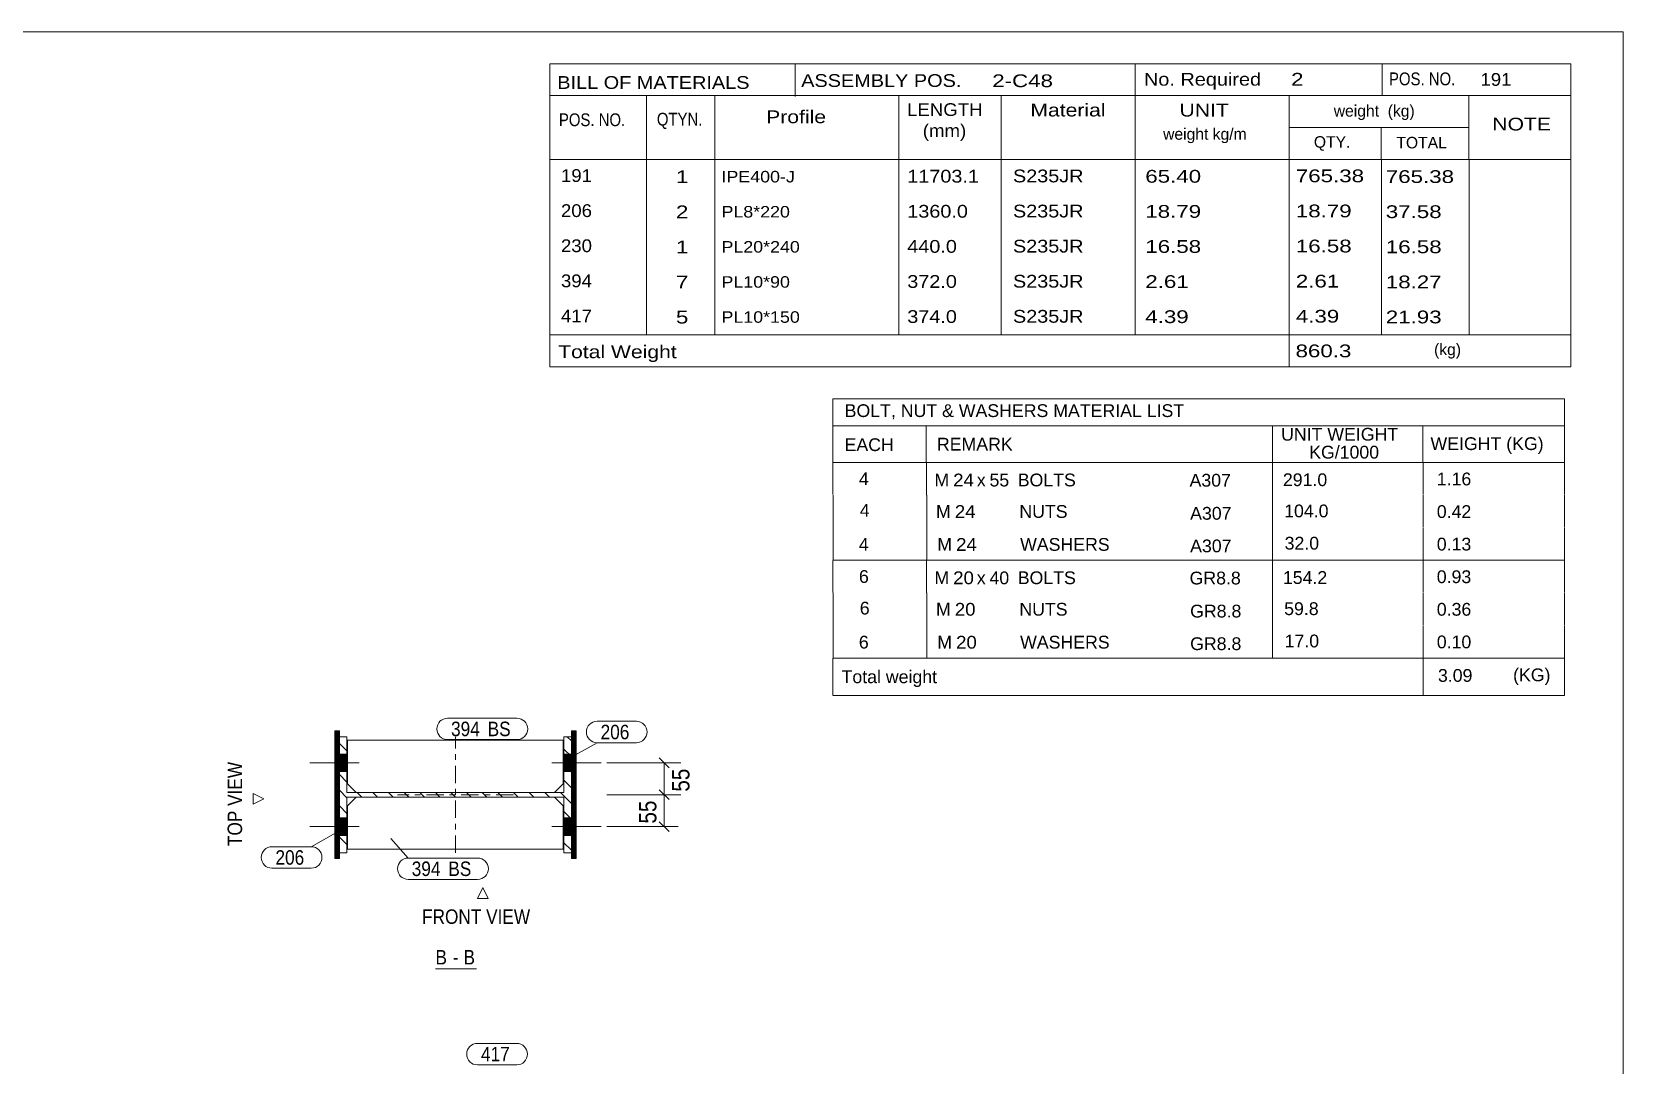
# Model space of a CAD drawing. Header units: millimetres. Extents: x 2 to 579, y 1 to 405.
# Drawn here: x 304.7 to 579, y 226.8 to 405 of the extents above; entities that cross this region are included whole.
import ezdxf

# ---------------------------------------------------------------- set-up
doc = ezdxf.new("R2010")
doc.units = ezdxf.units.MM
for name, pattern in [('XKITLINE00', [0]), ('XKITLINE01', [4, 1, -1, 1, -1]), ('XKITLINE03', [6, 3, -1, 1, -1])]:
    doc.linetypes.add(name, pattern=pattern)
for name, color, linetype, lineweight in [('Bolt', 3, 'Continuous', 0), ('Dimensions', 7, 'Continuous', 0), ('DrawingSheet', 5, 'Continuous', 0), ('OtherObjectType', 7, 'Continuous', 0), ('Part', 2, 'Continuous', 0), ('PartMark', 7, 'Continuous', 0)]:
    doc.layers.add(name, color=color, linetype=linetype, lineweight=lineweight)
doc.styles.add('ARIAL', font='ARIAL.TTF')
doc.styles.add('ARIAL_NARROW', font='ARIALN.TTF')

# ---------------------------------------------------------------- blocks, each defined once
blk = doc.blocks.new('*A2')
at = {"layer": 'Part', "color": 7, "linetype": 'XKITLINE00', "lineweight": 0}
for p, q in [((397.69, 282.74), (396.96, 283.47)), ((358.99, 281.03), (357.69, 282.33)), ((397.69, 280.05), (396.39, 281.35)), ((358.99, 278.34), (357.69, 279.64)), ((397.69, 277.36), (396.39, 278.66)), ((358.99, 275.64), (357.69, 276.94)), ((397.69, 274.66), (396.39, 275.96)), ((358.99, 272.95), (357.69, 274.25)), ((361.56, 273.07), (360.76, 273.87)), ((364.25, 273.07), (363.45, 273.87)), ((366.95, 273.07), (366.15, 273.87)), ((369.64, 273.07), (368.84, 273.87)), ((372.34, 273.07), (371.54, 273.87)), ((375.03, 273.07), (374.23, 273.87)), ((377.72, 273.07), (376.92, 273.87)), ((380.42, 273.07), (379.62, 273.87)), ((383.11, 273.07), (382.31, 273.87)), ((385.81, 273.07), (385.01, 273.87)), ((388.5, 273.07), (387.7, 273.87)), ((391.19, 273.07), (390.39, 273.87)), ((393.89, 273.07), (393.09, 273.87)), ((397.69, 271.97), (395.78, 273.87)), ((358.99, 270.26), (357.69, 271.56)), ((358.99, 267.56), (357.69, 268.86)), ((397.69, 269.27), (396.39, 270.57)), ((358.99, 264.87), (357.69, 266.17)), ((397.69, 266.58), (396.39, 267.88)), ((357.69, 263.47), (357.69, 263.47)), ((357.69, 263.47), (357.69, 263.47)), ((397.69, 263.89), (396.39, 265.19))]:
    blk.add_line(p, q, dxfattribs=at)
blk = doc.blocks.new('*A3')
at = {"layer": 'Part', "color": 7, "linetype": 'XKITLINE00', "lineweight": 0}
for p, q in [((397.81, 284.47), (397.69, 284.35)), ((397.92, 284.47), (397.69, 284.24)), ((398.03, 284.47), (397.69, 284.13)), ((398.14, 284.47), (397.69, 284.03)), ((398.24, 284.47), (397.69, 283.92)), ((398.35, 284.47), (397.69, 283.81)), ((398.46, 284.47), (397.69, 283.7)), ((398.49, 284.4), (397.69, 283.6)), ((398.49, 284.29), (397.69, 283.49)), ((398.49, 284.18), (397.69, 283.38)), ((398.49, 284.07), (397.69, 283.27)), ((398.49, 283.97), (397.69, 283.17)), ((398.49, 283.86), (397.69, 283.06)), ((398.49, 283.75), (397.69, 282.95)), ((398.49, 283.64), (397.69, 282.84)), ((398.49, 283.53), (397.69, 282.73)), ((398.49, 283.43), (397.69, 282.63)), ((398.49, 283.32), (397.69, 282.52)), ((398.49, 283.21), (397.69, 282.41)), ((398.49, 283.1), (397.69, 282.3)), ((398.49, 283), (397.69, 282.2)), ((398.49, 282.89), (397.69, 282.09)), ((398.49, 282.78), (397.69, 281.98)), ((398.49, 282.67), (397.69, 281.87)), ((398.49, 282.56), (397.69, 281.76)), ((398.49, 282.46), (397.69, 281.66)), ((398.49, 282.35), (397.69, 281.55)), ((398.49, 282.24), (397.69, 281.44)), ((398.49, 282.13), (397.69, 281.33)), ((398.49, 282.03), (397.69, 281.23)), ((398.49, 281.92), (397.69, 281.12)), ((398.49, 281.81), (397.69, 281.01)), ((398.49, 281.7), (397.69, 280.9)), ((398.49, 281.59), (397.69, 280.79)), ((398.49, 281.49), (397.69, 280.69)), ((398.49, 281.38), (397.69, 280.58)), ((398.49, 281.27), (397.69, 280.47)), ((398.49, 281.16), (397.69, 280.36)), ((398.49, 281.06), (397.69, 280.26)), ((398.49, 280.95), (397.69, 280.15)), ((398.49, 280.84), (397.69, 280.04)), ((398.49, 280.73), (397.69, 279.93)), ((398.49, 280.62), (397.69, 279.82)), ((398.49, 280.52), (397.69, 279.72)), ((398.49, 280.41), (397.69, 279.61)), ((398.49, 280.3), (397.69, 279.5)), ((398.49, 280.19), (397.69, 279.39)), ((398.49, 280.09), (397.69, 279.29)), ((398.49, 279.98), (397.69, 279.18)), ((398.49, 279.87), (397.69, 279.07)), ((398.49, 279.76), (397.69, 278.96)), ((398.49, 279.65), (397.69, 278.85)), ((398.49, 279.55), (397.69, 278.75)), ((398.49, 279.44), (397.69, 278.64)), ((398.49, 279.33), (397.69, 278.53)), ((398.49, 279.22), (397.69, 278.42)), ((398.49, 279.12), (397.69, 278.32)), ((398.49, 279.01), (397.69, 278.21)), ((398.49, 278.9), (397.69, 278.1)), ((398.49, 278.79), (397.69, 277.99)), ((398.49, 278.68), (397.69, 277.88)), ((398.49, 278.58), (397.69, 277.78)), ((398.49, 278.47), (397.69, 277.67)), ((398.49, 278.36), (397.69, 277.56)), ((398.49, 278.25), (397.69, 277.45)), ((398.49, 278.15), (397.69, 277.35)), ((398.49, 278.04), (397.69, 277.24)), ((398.49, 277.93), (397.69, 277.13)), ((398.49, 277.82), (397.69, 277.02)), ((398.49, 277.71), (397.69, 276.91)), ((398.49, 277.61), (397.69, 276.81)), ((398.49, 277.5), (397.69, 276.7)), ((398.49, 277.39), (397.69, 276.59)), ((398.49, 277.28), (397.69, 276.48)), ((398.49, 277.18), (397.69, 276.38)), ((398.49, 277.07), (397.69, 276.27)), ((398.49, 276.96), (397.69, 276.16)), ((398.49, 276.85), (397.69, 276.05)), ((398.49, 276.74), (397.69, 275.94)), ((398.49, 276.64), (397.69, 275.84)), ((398.49, 276.53), (397.69, 275.73)), ((398.49, 276.42), (397.69, 275.62)), ((398.49, 276.31), (397.69, 275.51)), ((398.49, 276.21), (397.69, 275.41)), ((398.49, 276.1), (397.69, 275.3)), ((398.49, 275.99), (397.69, 275.19)), ((398.49, 275.88), (397.69, 275.08)), ((398.49, 275.78), (397.69, 274.98)), ((398.49, 275.67), (397.69, 274.87)), ((398.49, 275.56), (397.69, 274.76)), ((398.49, 275.45), (397.69, 274.65)), ((398.49, 275.34), (397.69, 274.54)), ((398.49, 275.24), (397.69, 274.44)), ((398.49, 275.13), (397.69, 274.33)), ((398.49, 275.02), (397.69, 274.22)), ((398.49, 274.91), (397.69, 274.11)), ((398.49, 274.81), (397.69, 274.01)), ((398.49, 274.7), (397.69, 273.9)), ((398.49, 274.59), (397.69, 273.79)), ((398.49, 274.48), (397.69, 273.68)), ((398.49, 274.37), (397.69, 273.57)), ((398.49, 274.27), (397.69, 273.47)), ((398.49, 274.16), (397.69, 273.36)), ((398.49, 274.05), (397.69, 273.25)), ((398.49, 273.94), (397.69, 273.14)), ((398.49, 273.84), (397.69, 273.04)), ((398.49, 273.73), (397.69, 272.93)), ((398.49, 273.62), (397.69, 272.82)), ((398.49, 273.51), (397.69, 272.71)), ((398.49, 273.4), (397.69, 272.6)), ((398.49, 273.3), (397.69, 272.5)), ((398.49, 273.19), (397.69, 272.39)), ((398.49, 273.08), (397.69, 272.28)), ((398.49, 272.97), (397.69, 272.17)), ((398.49, 272.87), (397.69, 272.07)), ((398.49, 272.76), (397.69, 271.96)), ((398.49, 272.65), (397.69, 271.85)), ((398.49, 272.54), (397.69, 271.74)), ((398.49, 272.43), (397.69, 271.63)), ((398.49, 272.33), (397.69, 271.53)), ((398.49, 272.22), (397.69, 271.42)), ((398.49, 272.11), (397.69, 271.31)), ((398.49, 272), (397.69, 271.2)), ((398.49, 271.9), (397.69, 271.1)), ((398.49, 271.79), (397.69, 270.99)), ((398.49, 271.68), (397.69, 270.88)), ((398.49, 271.57), (397.69, 270.77)), ((398.49, 271.46), (397.69, 270.66)), ((398.49, 271.36), (397.69, 270.56)), ((398.49, 271.25), (397.69, 270.45)), ((398.49, 271.14), (397.69, 270.34)), ((398.49, 271.03), (397.69, 270.23)), ((398.49, 270.93), (397.69, 270.13)), ((398.49, 270.82), (397.69, 270.02)), ((398.49, 270.71), (397.69, 269.91)), ((398.49, 270.6), (397.69, 269.8)), ((398.49, 270.49), (397.69, 269.69)), ((398.49, 270.39), (397.69, 269.59)), ((398.49, 270.28), (397.69, 269.48)), ((398.49, 270.17), (397.69, 269.37)), ((398.49, 270.06), (397.69, 269.26)), ((398.49, 269.96), (397.69, 269.16)), ((398.49, 269.85), (397.69, 269.05)), ((398.49, 269.74), (397.69, 268.94)), ((398.49, 269.63), (397.69, 268.83)), ((398.49, 269.52), (397.69, 268.72)), ((398.49, 269.42), (397.69, 268.62)), ((398.49, 269.31), (397.69, 268.51)), ((398.49, 269.2), (397.69, 268.4)), ((398.49, 269.09), (397.69, 268.29)), ((398.49, 268.99), (397.69, 268.19)), ((398.49, 268.88), (397.69, 268.08)), ((398.49, 268.77), (397.69, 267.97)), ((398.49, 268.66), (397.69, 267.86)), ((398.49, 268.55), (397.69, 267.75)), ((398.49, 268.45), (397.69, 267.65)), ((398.49, 268.34), (397.69, 267.54)), ((398.49, 268.23), (397.69, 267.43)), ((398.49, 268.12), (397.69, 267.32)), ((398.49, 268.02), (397.69, 267.22)), ((398.49, 267.91), (397.69, 267.11)), ((398.49, 267.8), (397.69, 267)), ((398.49, 267.69), (397.69, 266.89)), ((398.49, 267.59), (397.69, 266.79)), ((398.49, 267.48), (397.69, 266.68)), ((398.49, 267.37), (397.69, 266.57)), ((398.49, 267.26), (397.69, 266.46)), ((398.49, 267.15), (397.69, 266.35)), ((398.49, 267.05), (397.69, 266.25)), ((398.49, 266.94), (397.69, 266.14)), ((398.49, 266.83), (397.69, 266.03)), ((398.49, 266.72), (397.69, 265.92)), ((398.49, 266.62), (397.69, 265.82)), ((398.49, 266.51), (397.69, 265.71)), ((398.49, 266.4), (397.69, 265.6)), ((398.49, 266.29), (397.69, 265.49)), ((398.49, 266.18), (397.69, 265.38)), ((398.49, 266.08), (397.69, 265.28)), ((398.49, 265.97), (397.69, 265.17)), ((398.49, 265.86), (397.69, 265.06)), ((398.49, 265.75), (397.69, 264.95)), ((398.49, 265.65), (397.69, 264.85)), ((398.49, 265.54), (397.69, 264.74)), ((398.49, 265.43), (397.69, 264.63)), ((398.49, 265.32), (397.69, 264.52)), ((398.49, 265.21), (397.69, 264.41)), ((398.49, 265.11), (397.69, 264.31)), ((398.49, 265), (397.69, 264.2)), ((398.49, 264.89), (397.69, 264.09)), ((398.49, 264.78), (397.69, 263.98)), ((398.49, 264.68), (397.69, 263.88)), ((398.49, 264.57), (397.69, 263.77)), ((398.49, 264.46), (397.69, 263.66)), ((398.49, 264.35), (397.69, 263.55)), ((398.49, 264.24), (397.69, 263.44)), ((398.49, 264.14), (397.69, 263.34)), ((398.49, 264.03), (397.69, 263.23)), ((398.49, 263.92), (397.69, 263.12)), ((398.49, 263.81), (397.69, 263.01)), ((398.49, 263.71), (397.69, 262.91)), ((398.49, 263.6), (397.69, 262.8)), ((398.49, 263.49), (397.69, 262.69)), ((398.49, 263.38), (397.69, 262.58)), ((398.49, 263.27), (397.69, 262.47)), ((397.69, 262.47), (397.69, 262.47)), ((398.49, 263.17), (397.8, 262.47)), ((398.49, 263.06), (397.9, 262.47)), ((398.49, 262.95), (398.01, 262.47)), ((398.49, 262.84), (398.12, 262.47)), ((398.49, 262.74), (398.23, 262.47)), ((398.49, 262.63), (398.34, 262.47)), ((398.45, 262.49), (398.44, 262.47))]:
    blk.add_line(p, q, dxfattribs=at)
blk = doc.blocks.new('*A4')
at = {"layer": 'Part', "color": 7, "linetype": 'XKITLINE00', "lineweight": 0}
for p, q in [((357.01, 284.47), (356.89, 284.35)), ((357.12, 284.47), (356.89, 284.24)), ((357.23, 284.47), (356.89, 284.13)), ((357.34, 284.47), (356.89, 284.03)), ((357.44, 284.47), (356.89, 283.92)), ((357.55, 284.47), (356.89, 283.81)), ((357.66, 284.47), (356.89, 283.7)), ((357.69, 284.4), (356.89, 283.6)), ((357.69, 284.29), (356.89, 283.49)), ((357.69, 284.18), (356.89, 283.38)), ((357.69, 284.07), (356.89, 283.27)), ((357.69, 283.97), (356.89, 283.17)), ((357.69, 283.86), (356.89, 283.06)), ((357.69, 283.75), (356.89, 282.95)), ((357.69, 283.64), (356.89, 282.84)), ((357.69, 283.53), (356.89, 282.73)), ((357.69, 283.43), (356.89, 282.63)), ((357.69, 283.32), (356.89, 282.52)), ((357.69, 283.21), (356.89, 282.41)), ((357.69, 283.1), (356.89, 282.3)), ((357.69, 283), (356.89, 282.2)), ((357.69, 282.89), (356.89, 282.09)), ((357.69, 282.78), (356.89, 281.98)), ((357.69, 282.67), (356.89, 281.87)), ((357.69, 282.56), (356.89, 281.76)), ((357.69, 282.46), (356.89, 281.66)), ((357.69, 282.35), (356.89, 281.55)), ((357.69, 282.24), (356.89, 281.44)), ((357.69, 282.13), (356.89, 281.33)), ((357.69, 282.03), (356.89, 281.23)), ((357.69, 281.92), (356.89, 281.12)), ((357.69, 281.81), (356.89, 281.01)), ((357.69, 281.7), (356.89, 280.9)), ((357.69, 281.59), (356.89, 280.79)), ((357.69, 281.49), (356.89, 280.69)), ((357.69, 281.38), (356.89, 280.58)), ((357.69, 281.27), (356.89, 280.47)), ((357.69, 281.16), (356.89, 280.36)), ((357.69, 281.06), (356.89, 280.26)), ((357.69, 280.95), (356.89, 280.15)), ((357.69, 280.84), (356.89, 280.04)), ((357.69, 280.73), (356.89, 279.93)), ((357.69, 280.62), (356.89, 279.82)), ((357.69, 280.52), (356.89, 279.72)), ((357.69, 280.41), (356.89, 279.61)), ((357.69, 280.3), (356.89, 279.5)), ((357.69, 280.19), (356.89, 279.39)), ((357.69, 280.09), (356.89, 279.29)), ((357.69, 279.98), (356.89, 279.18)), ((357.69, 279.87), (356.89, 279.07)), ((357.69, 279.76), (356.89, 278.96)), ((357.69, 279.65), (356.89, 278.85)), ((357.69, 279.55), (356.89, 278.75)), ((357.69, 279.44), (356.89, 278.64)), ((357.69, 279.33), (356.89, 278.53)), ((357.69, 279.22), (356.89, 278.42)), ((357.69, 279.12), (356.89, 278.32)), ((357.69, 279.01), (356.89, 278.21)), ((357.69, 278.9), (356.89, 278.1)), ((357.69, 278.79), (356.89, 277.99)), ((357.69, 278.68), (356.89, 277.88)), ((357.69, 278.58), (356.89, 277.78)), ((357.69, 278.47), (356.89, 277.67)), ((357.69, 278.36), (356.89, 277.56)), ((357.69, 278.25), (356.89, 277.45)), ((357.69, 278.15), (356.89, 277.35)), ((357.69, 278.04), (356.89, 277.24)), ((357.69, 277.93), (356.89, 277.13)), ((357.69, 277.82), (356.89, 277.02)), ((357.69, 277.71), (356.89, 276.91)), ((357.69, 277.61), (356.89, 276.81)), ((357.69, 277.5), (356.89, 276.7)), ((357.69, 277.39), (356.89, 276.59)), ((357.69, 277.28), (356.89, 276.48)), ((357.69, 277.18), (356.89, 276.38)), ((357.69, 277.07), (356.89, 276.27)), ((357.69, 276.96), (356.89, 276.16)), ((357.69, 276.85), (356.89, 276.05)), ((357.69, 276.74), (356.89, 275.94)), ((357.69, 276.64), (356.89, 275.84)), ((357.69, 276.53), (356.89, 275.73)), ((357.69, 276.42), (356.89, 275.62)), ((357.69, 276.31), (356.89, 275.51)), ((357.69, 276.21), (356.89, 275.41)), ((357.69, 276.1), (356.89, 275.3)), ((357.69, 275.99), (356.89, 275.19)), ((357.69, 275.88), (356.89, 275.08)), ((357.69, 275.78), (356.89, 274.98)), ((357.69, 275.67), (356.89, 274.87)), ((357.69, 275.56), (356.89, 274.76)), ((357.69, 275.45), (356.89, 274.65)), ((357.69, 275.34), (356.89, 274.54)), ((357.69, 275.24), (356.89, 274.44)), ((357.69, 275.13), (356.89, 274.33)), ((357.69, 275.02), (356.89, 274.22)), ((357.69, 274.91), (356.89, 274.11)), ((357.69, 274.81), (356.89, 274.01)), ((357.69, 274.7), (356.89, 273.9)), ((357.69, 274.59), (356.89, 273.79)), ((357.69, 274.48), (356.89, 273.68)), ((357.69, 274.37), (356.89, 273.57)), ((357.69, 274.27), (356.89, 273.47)), ((357.69, 274.16), (356.89, 273.36)), ((357.69, 274.05), (356.89, 273.25)), ((357.69, 273.94), (356.89, 273.14)), ((357.69, 273.84), (356.89, 273.04)), ((357.69, 273.73), (356.89, 272.93)), ((357.69, 273.62), (356.89, 272.82)), ((357.69, 273.51), (356.89, 272.71)), ((357.69, 273.4), (356.89, 272.6)), ((357.69, 273.3), (356.89, 272.5)), ((357.69, 273.19), (356.89, 272.39)), ((357.69, 273.08), (356.89, 272.28)), ((357.69, 272.97), (356.89, 272.17)), ((357.69, 272.87), (356.89, 272.07)), ((357.69, 272.76), (356.89, 271.96)), ((357.69, 272.65), (356.89, 271.85)), ((357.69, 272.54), (356.89, 271.74)), ((357.69, 272.43), (356.89, 271.63)), ((357.69, 272.33), (356.89, 271.53)), ((357.69, 272.22), (356.89, 271.42)), ((357.69, 272.11), (356.89, 271.31)), ((357.69, 272), (356.89, 271.2)), ((357.69, 271.9), (356.89, 271.1)), ((357.69, 271.79), (356.89, 270.99)), ((357.69, 271.68), (356.89, 270.88)), ((357.69, 271.57), (356.89, 270.77)), ((357.69, 271.46), (356.89, 270.66)), ((357.69, 271.36), (356.89, 270.56)), ((357.69, 271.25), (356.89, 270.45)), ((357.69, 271.14), (356.89, 270.34)), ((357.69, 271.03), (356.89, 270.23)), ((357.69, 270.93), (356.89, 270.13)), ((357.69, 270.82), (356.89, 270.02)), ((357.69, 270.71), (356.89, 269.91)), ((357.69, 270.6), (356.89, 269.8)), ((357.69, 270.49), (356.89, 269.69)), ((357.69, 270.39), (356.89, 269.59)), ((357.69, 270.28), (356.89, 269.48)), ((357.69, 270.17), (356.89, 269.37)), ((357.69, 270.06), (356.89, 269.26)), ((357.69, 269.96), (356.89, 269.16)), ((357.69, 269.85), (356.89, 269.05)), ((357.69, 269.74), (356.89, 268.94)), ((357.69, 269.63), (356.89, 268.83)), ((357.69, 269.52), (356.89, 268.72)), ((357.69, 269.42), (356.89, 268.62)), ((357.69, 269.31), (356.89, 268.51)), ((357.69, 269.2), (356.89, 268.4)), ((357.69, 269.09), (356.89, 268.29)), ((357.69, 268.99), (356.89, 268.19)), ((357.69, 268.88), (356.89, 268.08)), ((357.69, 268.77), (356.89, 267.97)), ((357.69, 268.66), (356.89, 267.86)), ((357.69, 268.55), (356.89, 267.75)), ((357.69, 268.45), (356.89, 267.65)), ((357.69, 268.34), (356.89, 267.54)), ((357.69, 268.23), (356.89, 267.43)), ((357.69, 268.12), (356.89, 267.32)), ((357.69, 268.02), (356.89, 267.22)), ((357.69, 267.91), (356.89, 267.11)), ((357.69, 267.8), (356.89, 267)), ((357.69, 267.69), (356.89, 266.89)), ((357.69, 267.59), (356.89, 266.79)), ((357.69, 267.48), (356.89, 266.68)), ((357.69, 267.37), (356.89, 266.57)), ((357.69, 267.26), (356.89, 266.46)), ((357.69, 267.15), (356.89, 266.35)), ((357.69, 267.05), (356.89, 266.25)), ((357.69, 266.94), (356.89, 266.14)), ((357.69, 266.83), (356.89, 266.03)), ((357.69, 266.72), (356.89, 265.92)), ((357.69, 266.62), (356.89, 265.82)), ((357.69, 266.51), (356.89, 265.71)), ((357.69, 266.4), (356.89, 265.6)), ((357.69, 266.29), (356.89, 265.49)), ((357.69, 266.18), (356.89, 265.38)), ((357.69, 266.08), (356.89, 265.28)), ((357.69, 265.97), (356.89, 265.17)), ((357.69, 265.86), (356.89, 265.06)), ((357.69, 265.75), (356.89, 264.95)), ((357.69, 265.65), (356.89, 264.85)), ((357.69, 265.54), (356.89, 264.74)), ((357.69, 265.43), (356.89, 264.63)), ((357.69, 265.32), (356.89, 264.52)), ((357.69, 265.21), (356.89, 264.41)), ((357.69, 265.11), (356.89, 264.31)), ((357.69, 265), (356.89, 264.2)), ((357.69, 264.89), (356.89, 264.09)), ((357.69, 264.78), (356.89, 263.98)), ((357.69, 264.68), (356.89, 263.88)), ((357.69, 264.57), (356.89, 263.77)), ((357.69, 264.46), (356.89, 263.66)), ((357.69, 264.35), (356.89, 263.55)), ((357.69, 264.24), (356.89, 263.44)), ((357.69, 264.14), (356.89, 263.34)), ((357.69, 264.03), (356.89, 263.23)), ((357.69, 263.92), (356.89, 263.12)), ((357.69, 263.81), (356.89, 263.01)), ((357.69, 263.71), (356.89, 262.91)), ((357.69, 263.6), (356.89, 262.8)), ((357.69, 263.49), (356.89, 262.69)), ((357.69, 263.38), (356.89, 262.58)), ((357.69, 263.27), (356.89, 262.47)), ((356.89, 262.47), (356.89, 262.47)), ((357.69, 263.17), (357, 262.47)), ((357.69, 263.06), (357.1, 262.47)), ((357.69, 262.95), (357.21, 262.47)), ((357.69, 262.84), (357.32, 262.47)), ((357.69, 262.74), (357.43, 262.47)), ((357.69, 262.63), (357.54, 262.47)), ((357.65, 262.49), (357.64, 262.47))]:
    blk.add_line(p, q, dxfattribs=at)
blk = doc.blocks.new('*A60')
at = {"layer": 'Bolt'}
for points in [[(396.39, 280.47), (397.69, 280.47), (397.69, 277.47), (396.39, 277.47)], [(396.39, 280.47), (397.69, 280.47), (397.69, 277.47), (396.39, 277.47)], [(396.39, 280.47), (397.69, 280.47), (397.69, 277.47), (396.39, 277.47)], [(397.69, 280.47), (398.49, 280.47), (398.49, 277.47), (397.69, 277.47)], [(397.69, 280.47), (398.49, 280.47), (398.49, 277.47), (397.69, 277.47)], [(397.69, 280.47), (398.49, 280.47), (398.49, 277.47), (397.69, 277.47)], [(396.39, 269.47), (397.69, 269.47), (397.69, 266.47), (396.39, 266.47)], [(396.39, 269.47), (397.69, 269.47), (397.69, 266.47), (396.39, 266.47)], [(396.39, 269.47), (397.69, 269.47), (397.69, 266.47), (396.39, 266.47)], [(397.69, 269.47), (398.49, 269.47), (398.49, 266.47), (397.69, 266.47)], [(397.69, 269.47), (398.49, 269.47), (398.49, 266.47), (397.69, 266.47)], [(397.69, 269.47), (398.49, 269.47), (398.49, 266.47), (397.69, 266.47)]]:
    blk.add_hatch(color=3, dxfattribs=at).paths.add_polyline_path(points, flags=17)
at = {"layer": 'Bolt', "color": 3, "linetype": 'XKITLINE00', "lineweight": 0}
for p, q in [((396.39, 280.47), (397.69, 280.47)), ((396.39, 280.47), (397.69, 280.47)), ((396.39, 280.47), (397.69, 280.47)), ((397.69, 280.47), (398.49, 280.47)), ((397.69, 280.47), (398.49, 280.47)), ((397.69, 280.47), (398.49, 280.47)), ((394.29, 278.97), (402.79, 278.97)), ((394.29, 278.97), (402.79, 278.97)), ((394.29, 278.97), (402.79, 278.97)), ((396.39, 277.47), (397.69, 277.47)), ((396.39, 277.47), (397.69, 277.47)), ((396.39, 277.47), (397.69, 277.47)), ((397.69, 277.47), (398.49, 277.47)), ((397.69, 277.47), (398.49, 277.47)), ((397.69, 277.47), (398.49, 277.47)), ((396.39, 269.47), (397.69, 269.47)), ((396.39, 269.47), (397.69, 269.47)), ((396.39, 269.47), (397.69, 269.47)), ((397.69, 269.47), (398.49, 269.47)), ((397.69, 269.47), (398.49, 269.47)), ((397.69, 269.47), (398.49, 269.47)), ((394.29, 267.97), (402.79, 267.97)), ((394.29, 267.97), (402.79, 267.97)), ((394.29, 267.97), (402.79, 267.97)), ((396.39, 266.47), (397.69, 266.47)), ((396.39, 266.47), (397.69, 266.47)), ((396.39, 266.47), (397.69, 266.47)), ((397.69, 266.47), (398.49, 266.47)), ((397.69, 266.47), (398.49, 266.47)), ((397.69, 266.47), (398.49, 266.47))]:
    blk.add_line(p, q, dxfattribs=at)
blk = doc.blocks.new('*A61')
at = {"layer": 'Bolt'}
for points in [[(357.69, 277.47), (356.89, 277.47), (356.89, 280.47), (357.69, 280.47)], [(357.69, 277.47), (356.89, 277.47), (356.89, 280.47), (357.69, 280.47)], [(357.69, 277.47), (356.89, 277.47), (356.89, 280.47), (357.69, 280.47)], [(358.99, 277.47), (357.69, 277.47), (357.69, 280.47), (358.99, 280.47)], [(358.99, 277.47), (357.69, 277.47), (357.69, 280.47), (358.99, 280.47)], [(358.99, 277.47), (357.69, 277.47), (357.69, 280.47), (358.99, 280.47)], [(357.69, 266.47), (356.89, 266.47), (356.89, 269.47), (357.69, 269.47)], [(357.69, 266.47), (356.89, 266.47), (356.89, 269.47), (357.69, 269.47)], [(357.69, 266.47), (356.89, 266.47), (356.89, 269.47), (357.69, 269.47)], [(358.99, 266.47), (357.69, 266.47), (357.69, 269.47), (358.99, 269.47)], [(358.99, 266.47), (357.69, 266.47), (357.69, 269.47), (358.99, 269.47)], [(358.99, 266.47), (357.69, 266.47), (357.69, 269.47), (358.99, 269.47)]]:
    blk.add_hatch(color=3, dxfattribs=at).paths.add_polyline_path(points, flags=17)
at = {"layer": 'Bolt', "color": 3, "linetype": 'XKITLINE00', "lineweight": 0}
for p, q in [((357.69, 280.47), (356.89, 280.47)), ((357.69, 280.47), (356.89, 280.47)), ((357.69, 280.47), (356.89, 280.47)), ((358.99, 280.47), (357.69, 280.47)), ((358.99, 280.47), (357.69, 280.47)), ((358.99, 280.47), (357.69, 280.47)), ((361.09, 278.97), (352.59, 278.97)), ((361.09, 278.97), (352.59, 278.97)), ((361.09, 278.97), (352.59, 278.97)), ((357.69, 277.47), (356.89, 277.47)), ((357.69, 277.47), (356.89, 277.47)), ((357.69, 277.47), (356.89, 277.47)), ((358.99, 277.47), (357.69, 277.47)), ((358.99, 277.47), (357.69, 277.47)), ((358.99, 277.47), (357.69, 277.47)), ((357.69, 269.47), (356.89, 269.47)), ((357.69, 269.47), (356.89, 269.47)), ((357.69, 269.47), (356.89, 269.47)), ((358.99, 269.47), (357.69, 269.47)), ((358.99, 269.47), (357.69, 269.47)), ((358.99, 269.47), (357.69, 269.47)), ((361.09, 267.97), (352.59, 267.97)), ((361.09, 267.97), (352.59, 267.97)), ((361.09, 267.97), (352.59, 267.97)), ((357.69, 266.47), (356.89, 266.47)), ((357.69, 266.47), (356.89, 266.47)), ((357.69, 266.47), (356.89, 266.47)), ((358.99, 266.47), (357.69, 266.47)), ((358.99, 266.47), (357.69, 266.47)), ((358.99, 266.47), (357.69, 266.47))]:
    blk.add_line(p, q, dxfattribs=at)
blk = doc.blocks.new('*A62')
at = {"layer": 'Part', "color": 2, "linetype": 'XKITLINE00', "lineweight": 0}
for p, q in [((357.69, 263.47), (357.69, 283.47)), ((357.69, 283.47), (358.99, 283.47)), ((358.99, 283.47), (358.99, 273.87)), ((396.39, 273.87), (396.39, 283.47)), ((396.39, 283.47), (397.69, 283.47)), ((397.69, 283.47), (397.69, 263.47)), ((358.99, 273.87), (396.39, 273.87)), ((396.39, 273.07), (358.99, 273.07)), ((358.99, 273.07), (358.99, 263.47)), ((396.39, 263.47), (396.39, 273.07)), ((358.99, 263.47), (357.69, 263.47)), ((397.69, 263.47), (396.39, 263.47))]:
    blk.add_line(p, q, dxfattribs=at)
at = {"layer": 'Part', "color": 7, "linetype": 'XKITLINE03', "lineweight": 0}
for p, q in [((377.69, 263.47), (377.69, 283.47)), ((387.69, 273.47), (367.69, 273.47))]:
    blk.add_line(p, q, dxfattribs=at)
blk = doc.blocks.new('*A63')
at = {"layer": 'Part', "color": 2, "linetype": 'XKITLINE00', "lineweight": 0}
for p, q in [((360.59, 273.07), (359.09, 271.57)), ((396.29, 271.57), (394.79, 273.07)), ((359.09, 271.57), (359.09, 264.07)), ((396.29, 264.07), (396.29, 271.57)), ((359.09, 264.07), (396.29, 264.07))]:
    blk.add_line(p, q, dxfattribs=at)
at = {"layer": 'Part', "color": 7, "linetype": 'XKITLINE01', "lineweight": 0}
blk.add_line((360.59, 273.07), (394.79, 273.07), dxfattribs=at)
blk = doc.blocks.new('*A64')
at = {"layer": 'Part', "color": 2, "linetype": 'XKITLINE00', "lineweight": 0}
for p, q in [((359.09, 282.87), (359.09, 275.37)), ((396.29, 282.87), (359.09, 282.87)), ((396.29, 275.37), (396.29, 282.87)), ((359.09, 275.37), (360.59, 273.87)), ((394.79, 273.87), (396.29, 275.37))]:
    blk.add_line(p, q, dxfattribs=at)
at = {"layer": 'Part', "color": 7, "linetype": 'XKITLINE01', "lineweight": 0}
blk.add_line((360.59, 273.87), (394.79, 273.87), dxfattribs=at)
blk = doc.blocks.new('*A65')
at = {"layer": 'Part', "color": 7, "linetype": 'XKITLINE01', "lineweight": 0}
for p, q in [((360.59, 273.07), (359.09, 271.57)), ((394.79, 273.07), (360.59, 273.07)), ((396.29, 271.57), (394.79, 273.07)), ((359.09, 271.57), (359.09, 264.07)), ((396.29, 264.07), (396.29, 271.57)), ((359.09, 264.07), (396.29, 264.07))]:
    blk.add_line(p, q, dxfattribs=at)
blk = doc.blocks.new('*A66')
at = {"layer": 'Part', "color": 7, "linetype": 'XKITLINE01', "lineweight": 0}
for p, q in [((396.29, 282.87), (359.09, 282.87)), ((359.09, 282.87), (359.09, 275.37)), ((396.29, 275.37), (396.29, 282.87)), ((359.09, 275.37), (360.59, 273.87)), ((394.79, 273.87), (396.29, 275.37)), ((360.59, 273.87), (394.79, 273.87))]:
    blk.add_line(p, q, dxfattribs=at)
blk = doc.blocks.new('*A67')
at = {"layer": 'Part', "color": 2, "linetype": 'XKITLINE00', "lineweight": 0}
for p, q in [((397.69, 262.47), (397.69, 284.47)), ((397.69, 284.47), (398.49, 284.47)), ((398.49, 284.47), (398.49, 262.47)), ((398.49, 262.47), (397.69, 262.47))]:
    blk.add_line(p, q, dxfattribs=at)
blk = doc.blocks.new('*A68')
at = {"layer": 'Part', "color": 2, "linetype": 'XKITLINE00', "lineweight": 0}
for p, q in [((356.89, 262.47), (356.89, 284.47)), ((356.89, 284.47), (357.69, 284.47)), ((357.69, 284.47), (357.69, 262.47)), ((357.69, 262.47), (356.89, 262.47))]:
    blk.add_line(p, q, dxfattribs=at)
blk = doc.blocks.new('*A69')
at = {"layer": 'DrawingSheet', "color": 5, "linetype": 'XKITLINE00', "lineweight": 0}
for p, q in [((579, 405), (5, 405)), ((579, 5), (579, 405))]:
    blk.add_line(p, q, dxfattribs=at)
blk = doc.blocks.new('*A70')
at = {"layer": 'OtherObjectType', "color": 7, "linetype": 'XKITLINE00', "lineweight": 0}
for p, q in [((442.76, 341.75), (442.75, 330.75)), ((442.76, 341.75), (568.88, 341.75)), ((568.88, 341.75), (568.88, 330.75)), ((442.75, 337.1), (568.88, 337.1)), ((458.87, 337.11), (458.87, 330.75)), ((518.57, 337.11), (518.57, 330.75)), ((544.47, 337.09), (544.47, 330.75)), ((442.76, 330.72), (442.76, 325.22)), ((442.77, 330.75), (568.88, 330.75)), ((458.92, 330.75), (458.92, 325.13)), ((518.57, 330.75), (518.57, 325.13)), ((544.5, 330.75), (544.5, 325.25)), ((568.88, 330.75), (568.88, 325.25)), ((442.79, 325.13), (442.79, 319.52)), ((458.95, 325.13), (458.95, 319.51)), ((518.57, 325.13), (518.57, 319.51)), ((544.5, 325.13), (544.5, 319.63)), ((568.88, 325.13), (568.88, 319.63)), ((442.79, 319.5), (442.79, 313.93)), ((458.95, 319.51), (458.95, 313.89)), ((518.57, 319.51), (518.57, 313.89)), ((544.5, 319.51), (544.5, 313.9)), ((568.88, 319.51), (568.88, 313.9)), ((568.88, 313.9), (442.75, 313.93)), ((442.76, 313.86), (442.76, 308.36)), ((458.92, 313.89), (458.92, 308.27)), ((518.57, 313.89), (518.57, 308.27)), ((544.5, 313.89), (544.5, 308.39)), ((568.88, 313.89), (568.88, 308.39)), ((442.79, 308.27), (442.79, 302.66)), ((458.95, 308.27), (458.95, 302.66)), ((518.57, 308.27), (518.57, 302.66)), ((544.5, 308.27), (544.5, 302.77)), ((568.88, 308.27), (568.88, 302.77)), ((442.79, 302.64), (442.79, 297.07)), ((458.95, 302.65), (458.95, 297.04)), ((518.57, 302.66), (518.57, 297.04)), ((544.5, 302.65), (544.5, 297.05)), ((568.88, 302.65), (568.88, 297.04)), ((568.88, 297.04), (442.75, 297.07)), ((442.78, 297.04), (442.78, 290.63)), ((442.85, 297.03), (568.87, 297.04)), ((544.5, 297), (544.5, 290.59)), ((568.87, 297.01), (568.87, 290.59)), ((442.77, 290.59), (568.87, 290.59))]:
    blk.add_line(p, q, dxfattribs=at)
at = {"layer": 'OtherObjectType', "color": 7, "style": 'ARIAL_NARROW'}
for s, width, p in [('BOLT, NUT & WASHERS MATERIAL LIST', 1.211571, (444.79, 338.59)), ('EACH', 1.211571, (444.78, 332.72)), ('REMARK', 1.211571, (460.7, 332.81)), ('UNIT WEIGHT', 1.211571, (520.03, 334.52)), ('WEIGHT (KG)', 1.211571, (545.78, 332.9)), (' KG/1000', 1.211571, (524.02, 331.43)), ('4', 1.211571, (447.26, 326.85)), ('M', 1.211571, (460.26, 326.65)), ('24', 1.275, (463.5, 326.63)), ('x', 1.211571, (467.58, 326.63)), ('55', 1.211571, (469.76, 326.62)), ('BOLTS', 1.211571, (474.63, 326.64)), ('A307', 1.211571, (504.25, 326.59)), ('291.0', 1.211571, (520.34, 326.68)), ('1.16', 1.211571, (546.87, 326.81)), ('4', 1.211571, (447.4, 321.41)), ('M', 1.211571, (460.54, 321.21)), ('24', 1.275, (463.78, 321.19)), ('NUTS', 1.211571, (474.91, 321.21)), ('A307', 1.211571, (504.35, 320.89)), ('104.0', 1.211571, (520.56, 321.3)), ('0.42', 1.211571, (546.87, 321.19)), ('4', 1.211571, (447.24, 315.54)), ('M', 1.211571, (460.76, 315.54)), ('24', 1.275, (464, 315.52)), ('WASHERS', 1.211571, (475.04, 315.53)), ('A307', 1.211571, (504.35, 315.27)), ('32.0', 1.211571, (520.64, 315.74)), ('0.13', 1.211571, (546.87, 315.58)), ('6', 1.211571, (447.26, 310)), ('M', 1.211571, (460.26, 309.79)), ('20', 1.275, (463.5, 309.77)), ('x', 1.211571, (467.58, 309.77)), ('40', 1.211571, (469.76, 309.76)), ('BOLTS', 1.211571, (474.63, 309.78)), ('GR8.8', 1.211571, (504.25, 309.73)), ('154.2', 1.211571, (520.34, 309.82)), ('0.93', 1.211571, (546.87, 309.96)), ('6', 1.211571, (447.4, 304.55)), ('M', 1.211571, (460.54, 304.36)), ('20', 1.275, (463.78, 304.34)), ('NUTS', 1.211571, (474.91, 304.35)), ('GR8.8', 1.211571, (504.35, 304.03)), ('59.8', 1.211571, (520.56, 304.45)), ('0.36', 1.211571, (546.87, 304.34)), ('6', 1.211571, (447.24, 298.68)), ('M', 1.211571, (460.76, 298.68)), ('20', 1.275, (464, 298.66)), ('WASHERS', 1.211571, (475.04, 298.68)), ('GR8.8', 1.211571, (504.35, 298.41)), ('17.0', 1.211571, (520.64, 298.88)), ('0.10', 1.211571, (546.87, 298.72)), ('Total weight', 1.211571, (444.26, 292.71)), ('3.09', 1.211571, (547.07, 292.94)), ('(KG)', 1.211571, (560.02, 293.04))]:
    blk.add_text(s, height=2.2, dxfattribs=dict(at, width=width)).set_placement(p)
blk = doc.blocks.new('*A75')
at = {"layer": 'OtherObjectType', "color": 7, "linetype": 'XKITLINE00', "lineweight": 0}
for p, q in [((393.98, 399.5), (569.98, 399.5)), ((393.98, 399.5), (393.98, 388.5)), ((436.26, 399.42), (436.26, 393.87)), ((494.85, 394), (494.85, 399.5)), ((537.43, 393.96), (537.43, 399.42)), ((569.98, 394), (569.98, 399.5)), ((393.98, 394), (569.98, 394)), ((410.64, 394), (410.64, 383)), ((422.4, 393.98), (422.4, 383.03)), ((454.12, 393.99), (454.13, 383)), ((471.78, 393.98), (471.78, 383)), ((494.85, 393.98), (494.85, 383)), ((521.43, 394), (521.43, 383)), ((552.42, 394), (552.42, 383)), ((569.98, 394), (569.98, 388.5)), ((393.98, 388.5), (393.98, 383)), ((521.45, 388.52), (552.45, 388.52)), ((537.28, 388.52), (537.28, 383)), ((569.98, 388.5), (569.98, 383)), ((393.98, 383), (569.98, 383)), ((393.98, 383), (393.98, 376.95)), ((410.63, 383), (410.63, 376.95)), ((422.44, 382.99), (422.44, 376.95)), ((454.12, 383), (454.11, 376.95)), ((471.79, 383), (471.79, 376.95)), ((494.87, 383), (494.87, 376.95)), ((521.44, 383), (521.44, 376.95)), ((537.33, 382.95), (537.33, 376.95)), ((552.43, 383), (552.43, 376.95)), ((569.98, 383), (569.98, 376.95)), ((393.98, 376.95), (393.98, 370.9)), ((410.63, 376.95), (410.63, 370.9)), ((422.44, 376.94), (422.44, 370.9)), ((454.12, 376.95), (454.11, 370.9)), ((471.79, 376.95), (471.79, 370.9)), ((494.87, 376.95), (494.87, 370.9)), ((521.44, 376.95), (521.44, 370.9)), ((537.33, 376.9), (537.33, 370.9)), ((552.43, 376.95), (552.43, 370.9)), ((569.98, 376.95), (569.98, 370.9)), ((393.98, 370.9), (393.98, 364.85)), ((410.63, 370.9), (410.63, 364.85)), ((422.44, 370.89), (422.44, 364.85)), ((454.12, 370.9), (454.11, 364.85)), ((471.79, 370.9), (471.79, 364.85)), ((494.87, 370.9), (494.87, 364.85)), ((521.44, 370.9), (521.44, 364.85)), ((537.33, 370.85), (537.33, 364.85)), ((552.43, 370.9), (552.43, 364.85)), ((569.98, 370.9), (569.98, 364.85)), ((393.98, 364.85), (393.98, 358.8)), ((410.63, 364.85), (410.63, 358.8)), ((422.44, 364.84), (422.44, 358.8)), ((454.12, 364.85), (454.11, 358.8)), ((471.79, 364.85), (471.79, 358.8)), ((494.87, 364.85), (494.87, 358.8)), ((521.44, 364.85), (521.44, 358.8)), ((537.33, 364.8), (537.33, 358.8)), ((552.43, 364.85), (552.43, 358.8)), ((569.98, 364.85), (569.98, 358.8)), ((393.98, 358.8), (393.98, 352.75)), ((410.63, 358.8), (410.63, 352.75)), ((422.44, 358.79), (422.44, 352.75)), ((454.12, 358.8), (454.11, 352.75)), ((471.79, 358.8), (471.79, 352.75)), ((494.87, 358.8), (494.87, 352.75)), ((521.44, 358.8), (521.44, 352.75)), ((537.33, 358.75), (537.33, 352.75)), ((552.43, 358.8), (552.43, 352.75)), ((569.98, 358.8), (569.98, 352.75)), ((393.98, 352.75), (569.98, 352.75)), ((393.98, 352.75), (393.98, 347.25)), ((521.44, 352.75), (521.44, 347.25)), ((569.98, 352.75), (569.98, 347.25)), ((393.98, 347.25), (569.98, 347.25))]:
    blk.add_line(p, q, dxfattribs=at)
at = {"layer": 'OtherObjectType', "color": 7, "style": 'ARIAL_NARROW'}
for s, height, width, p in [('No. Required', 2.2, 1.36, (496.39, 395.72)), ('2', 2.2, 1.525501, (521.75, 395.72)), ('POS. NO.', 2.2, 1.02, (538.63, 395.79)), ('191', 2.2, 1.270501, (554.4, 395.69)), ('BILL OF MATERIALS', 2.2, 1.36, (395.25, 395.16)), ('ASSEMBLY POS.', 2.2, 1.36, (437.3, 395.5)), ('2-C48', 2.2, 1.525501, (470.23, 395.46)), ('LENGTH', 2.2, 1.275, (455.54, 390.49)), ('Material', 2.2, 1.445, (476.81, 390.41)), ('UNIT', 2.2, 1.445, (502.52, 390.4)), ('weight  (kg)', 1.98, 1.19, (529.11, 390.39)), ('POS. NO.', 2.2, 1.02, (395.53, 388.74)), ('QTYN.', 2.2, 1.02, (412.42, 388.84)), ('Profile', 2.2, 1.445, (431.26, 389.25)), ('NOTE', 2.2, 1.445, (556.44, 387.99)), ('(mm)', 2.2, 1.275, (458.26, 386.86)), ('weight kg/m', 1.98, 1.19, (499.69, 386.4)), ('QTY.', 1.98, 1.19, (525.68, 385.03)), ('TOTAL', 1.98, 1.19, (539.9, 384.91)), ('191', 2.2, 1.270501, (395.89, 379.12)), ('1', 2.2, 1.525501, (415.71, 378.91)), ('IPE400-J', 1.98, 1.355501, (423.56, 379.04)), ('11703.1', 2.2, 1.355501, (455.59, 379.01)), ('S235JR', 2.2, 1.355501, (473.81, 379.05)), ('65.40', 2.2, 1.525501, (496.62, 378.99)), ('765.38', 2.2, 1.525501, (522.57, 379.07)), ('765.38', 2.2, 1.525501, (538.08, 378.94)), ('206', 2.2, 1.270501, (395.89, 373.07)), ('2', 2.2, 1.525501, (415.71, 372.86)), ('PL8*220', 1.98, 1.355501, (423.56, 372.99)), ('1360.0', 2.2, 1.355501, (455.59, 372.96)), ('S235JR', 2.2, 1.355501, (473.81, 373)), ('18.79', 2.2, 1.525501, (496.62, 372.94)), ('18.79', 2.2, 1.525501, (522.57, 373.02)), ('37.58', 2.2, 1.525501, (538.08, 372.89)), ('230', 2.2, 1.270501, (395.89, 367.02)), ('1', 2.2, 1.525501, (415.71, 366.81)), ('PL20*240', 1.98, 1.355501, (423.56, 366.94)), ('440.0', 2.2, 1.355501, (455.59, 366.91)), ('S235JR', 2.2, 1.355501, (473.81, 366.95)), ('16.58', 2.2, 1.525501, (496.62, 366.89)), ('16.58', 2.2, 1.525501, (522.57, 366.97)), ('16.58', 2.2, 1.525501, (538.08, 366.84)), ('394', 2.2, 1.270501, (395.89, 360.97)), ('7', 2.2, 1.525501, (415.71, 360.76)), ('PL10*90', 1.98, 1.355501, (423.56, 360.89)), ('372.0', 2.2, 1.355501, (455.59, 360.86)), ('S235JR', 2.2, 1.355501, (473.81, 360.9)), ('2.61', 2.2, 1.525501, (496.62, 360.84)), ('2.61', 2.2, 1.525501, (522.57, 360.92)), ('18.27', 2.2, 1.525501, (538.08, 360.79)), ('417', 2.2, 1.270501, (395.89, 354.92)), ('5', 2.2, 1.525501, (415.71, 354.71)), ('PL10*150', 1.98, 1.355501, (423.56, 354.84)), ('374.0', 2.2, 1.355501, (455.59, 354.81)), ('S235JR', 2.2, 1.355501, (473.81, 354.85)), ('4.39', 2.2, 1.525501, (496.62, 354.79)), ('4.39', 2.2, 1.525501, (522.57, 354.87)), ('21.93', 2.2, 1.525501, (538.08, 354.74)), ('(kg)', 1.98, 1.19, (546.4, 349.26)), ('Total Weight', 2.2, 1.445, (395.4, 348.74)), ('860.3', 2.2, 1.525501, (522.52, 348.89))]:
    blk.add_text(s, height=height, dxfattribs=dict(at, width=width)).set_placement(p)
blk = doc.blocks.new('*A168')
at = {"layer": 'PartMark', "color": 7, "linetype": 'XKITLINE00', "lineweight": 0}
for p, q in [((381.5, 230.6), (388.26, 230.6)), ((381.5, 226.9), (388.26, 226.9))]:
    blk.add_line(p, q, dxfattribs=at)
for centre, start, end in [((381.5, 228.75), 90, 270), ((388.26, 228.75), 270, 90)]:
    blk.add_arc(centre, 1.85, start, end, dxfattribs=at)
at = {"layer": 'PartMark', "color": 3, "style": 'ARIAL', "width": 0.85}
blk.add_text('417', height=2.5, dxfattribs=at).set_placement((382.1, 227.5))
blk = doc.blocks.new('*A170')
at = {"layer": 'Dimensions', "color": 7, "linetype": 'XKITLINE00', "lineweight": 0}
for p, q in [((403.79, 273.47), (416.09, 273.47)), ((412.84, 274.32), (414.54, 272.63)), ((413.69, 267.97), (413.69, 273.47)), ((403.79, 267.97), (416.09, 267.97)), ((412.84, 268.82), (414.54, 267.13))]:
    blk.add_line(p, q, dxfattribs=at)
at = {"layer": 'Dimensions', "color": 3}
for p in [(413.69, 273.47), (413.69, 267.97)]:
    blk.add_point(p, dxfattribs=at)
at = {"layer": 'Dimensions', "color": 3, "style": 'ARIAL', "width": 0.85}
blk.add_text('55', height=3, rotation=90.0002, dxfattribs=at).set_placement((412.34, 268.5))
blk = doc.blocks.new('*A171')
at = {"layer": 'Dimensions', "color": 7, "linetype": 'XKITLINE00', "lineweight": 0}
for p, q in [((412.84, 279.82), (414.54, 278.13)), ((403.79, 278.97), (416.54, 278.97)), ((413.69, 273.47), (413.69, 278.97)), ((403.79, 273.47), (416.54, 273.47)), ((412.84, 274.32), (414.54, 272.63))]:
    blk.add_line(p, q, dxfattribs=at)
at = {"layer": 'Dimensions', "color": 3}
for p in [(413.69, 278.97), (413.69, 273.47)]:
    blk.add_point(p, dxfattribs=at)
at = {"layer": 'Dimensions', "color": 3, "style": 'ARIAL', "width": 0.85}
blk.add_text('55', height=3, rotation=90.0002, dxfattribs=at).set_placement((418.04, 274))
blk = doc.blocks.new('*A172')
at = {"layer": 'PartMark', "color": 7, "linetype": 'XKITLINE00', "lineweight": 0}
for p, q in [((357.08, 266.9), (352.84, 264.51)), ((346.07, 264.51), (352.84, 264.51)), ((346.07, 260.81), (352.84, 260.81))]:
    blk.add_line(p, q, dxfattribs=at)
for centre, start, end in [((346.07, 262.66), 90, 270), ((352.84, 262.66), 270, 90)]:
    blk.add_arc(centre, 1.85, start, end, dxfattribs=at)
at = {"layer": 'PartMark', "color": 3, "style": 'ARIAL', "width": 0.85}
blk.add_text('206', height=2.5, dxfattribs=at).set_placement((346.67, 261.41))
blk = doc.blocks.new('*A173')
at = {"layer": 'PartMark', "color": 7, "linetype": 'XKITLINE00', "lineweight": 0}
for p, q in [((402.12, 286.14), (408.88, 286.14)), ((397.88, 280.05), (402.12, 282.44)), ((402.12, 282.44), (408.88, 282.44))]:
    blk.add_line(p, q, dxfattribs=at)
for centre, start, end in [((402.12, 284.29), 90, 270), ((408.88, 284.29), 270, 90)]:
    blk.add_arc(centre, 1.85, start, end, dxfattribs=at)
at = {"layer": 'PartMark', "color": 3, "style": 'ARIAL', "width": 0.85}
blk.add_text('206', height=2.5, dxfattribs=at).set_placement((402.72, 283.04))
blk = doc.blocks.new('*A174')
at = {"layer": 'PartMark', "color": 7, "linetype": 'XKITLINE00', "lineweight": 0}
for p, q in [((366.56, 265.9), (369.56, 262.56)), ((369.56, 262.56), (381.52, 262.56)), ((369.56, 258.86), (381.52, 258.86))]:
    blk.add_line(p, q, dxfattribs=at)
for centre, start, end in [((369.56, 260.71), 90, 270), ((381.52, 260.71), 270, 90)]:
    blk.add_arc(centre, 1.85, start, end, dxfattribs=at)
at = {"layer": 'PartMark', "color": 3, "style": 'ARIAL', "width": 0.85}
for s, p in [('394', (370.16, 259.46)), ('BS', (376.47, 259.46))]:
    blk.add_text(s, height=2.5, dxfattribs=at).set_placement(p)
blk = doc.blocks.new('*A175')
at = {"layer": 'PartMark', "color": 7, "linetype": 'XKITLINE00', "lineweight": 0}
for p, q in [((376.34, 286.67), (388.3, 286.67)), ((376.34, 282.97), (388.3, 282.97))]:
    blk.add_line(p, q, dxfattribs=at)
for centre, start, end in [((376.34, 284.82), 90, 270), ((388.3, 284.82), 270, 90)]:
    blk.add_arc(centre, 1.85, start, end, dxfattribs=at)
at = {"layer": 'PartMark', "color": 3, "style": 'ARIAL', "width": 0.85}
for s, p in [('394', (376.94, 283.57)), ('BS', (383.25, 283.57))]:
    blk.add_text(s, height=2.5, dxfattribs=at).set_placement(p)
blk = doc.blocks.new('*A176')
at = {"layer": 'OtherObjectType', "color": 7, "linetype": 'XKITLINE00', "lineweight": 0}
for p, q in [((342.8, 271.83), (342.8, 273.7)), ((342.8, 273.7), (344.67, 272.77)), ((344.67, 272.77), (342.8, 271.83)), ((344.67, 272.77), (344.67, 272.77)), ((381.47, 255.58), (382.41, 257.46)), ((383.34, 255.58), (381.47, 255.58)), ((382.41, 257.46), (383.34, 255.58)), ((382.41, 257.46), (382.41, 257.46)), ((374.25, 243.46), (381.31, 243.46))]:
    blk.add_line(p, q, dxfattribs=at)
at = {"layer": 'OtherObjectType', "color": 7, "style": 'ARIAL', "width": 0.85}
blk.add_text('TOP VIEW', height=2.5, rotation=90, dxfattribs=at).set_placement((340.92, 264.62))
for s, p in [('FRONT VIEW', (371.94, 251.21)), ('B', (374.25, 244.21)), ('-', (377.23, 244.21)), ('B', (379.09, 244.21))]:
    blk.add_text(s, height=2.5, dxfattribs=at).set_placement(p)

msp = doc.modelspace()

# ---------------------------------------------------------------- block references
at = {"lineweight": 0}
for name in ['*A69', '*A75', '*A70', '*A175', '*A173', '*A4', '*A68', '*A2', '*A62', '*A64', '*A66', '*A3', '*A67', '*A61', '*A60', '*A171', '*A63', '*A65', '*A170', '*A172', '*A174', '*A168']:
    msp.add_blockref(name, (0, 0), dxfattribs=at)
at = {"layer": 'OtherObjectType', "lineweight": 0}
msp.add_blockref('*A176', (0, 0), dxfattribs=at)

doc.saveas('drawing.dxf')
